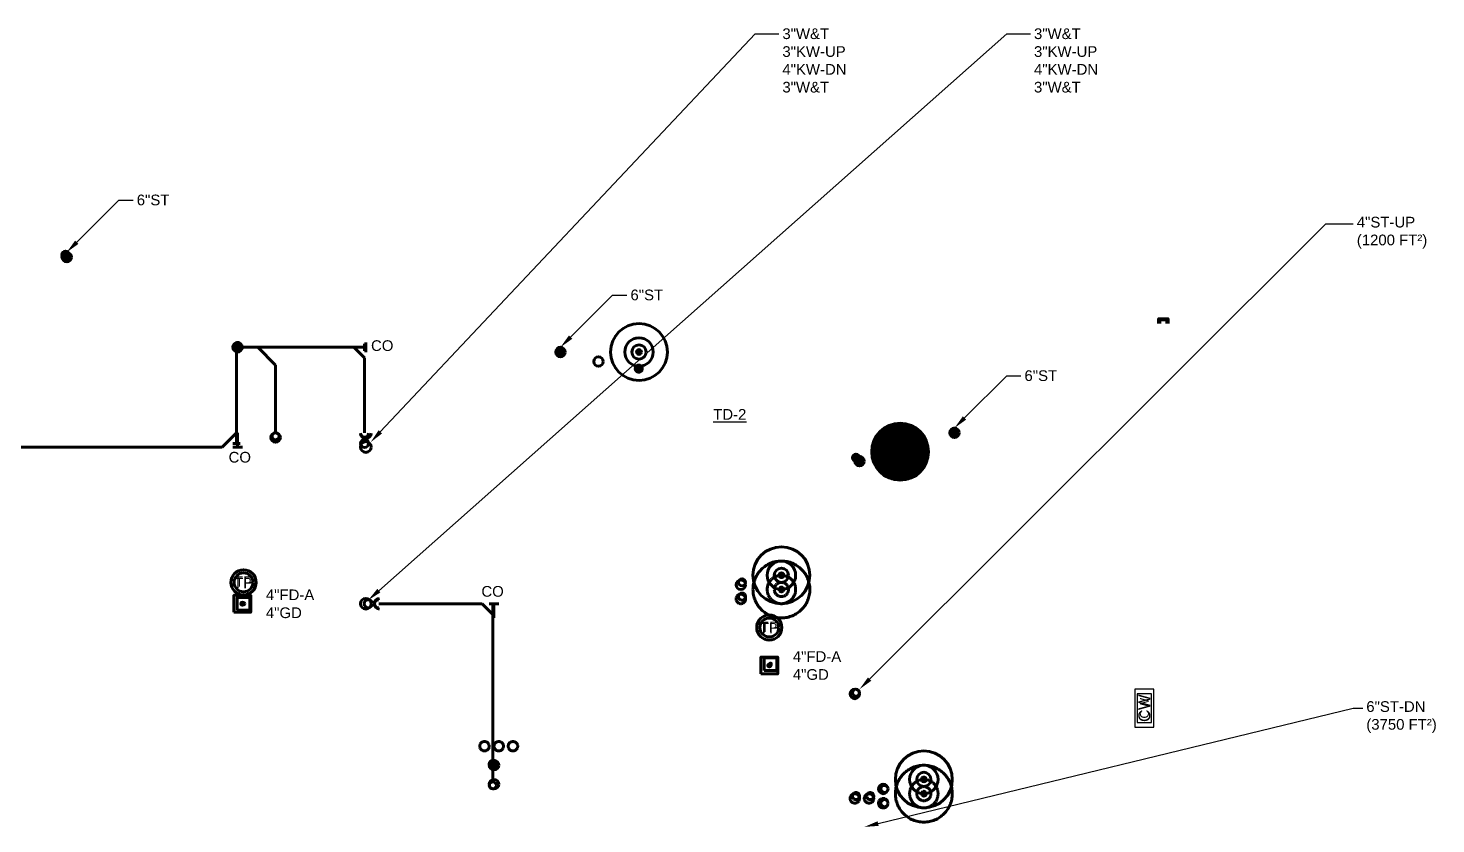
# Model space of a CAD drawing. Extents: x -3637 to 1666, y -2593 to 1817.
# Drawn here: x -969 to 218, y -1846 to -1176 of the extents above; entities that cross this region are included whole.
import ezdxf
from ezdxf.enums import TextEntityAlignment as Align

# ---------------------------------------------------------------- set-up
doc = ezdxf.new("R2010")
doc.units = 0
doc.header["$LTSCALE"] = 36
doc.header["$MEASUREMENT"] = 0
doc.linetypes.add('VENT', pattern=[0.3, 0.2, -0.1])
doc.layers.add('G-ANNO-TEXT', color=70, linetype='Continuous')
for name, color, linetype, lineweight in [('P-CW-N', 4, 'Continuous', 60), ('P-CW-N @ 128', 4, 'Continuous', 60), ('P-CW-N @ 96', 4, 'Continuous', 60), ('P-KW-N', 1, 'Continuous', 60), ('P-KW-N @ 128', 1, 'Continuous', 60), ('P-KW-N @ 96', 1, 'Continuous', 60), ('P-SAN-N', 6, 'Continuous', 60), ('P-SAN-N @ 1 (1)', 6, 'Continuous', 60), ('P-SAN-N @ 1 (2)', 6, 'Continuous', 60), ('P-SAN-N @ 12', 6, 'Continuous', 60), ('P-SAN-N @ 128', 6, 'Continuous', 60), ('P-SAN-N @ 16', 6, 'Continuous', 60), ('P-SAN-N @ 192', 6, 'Continuous', 60), ('P-SAN-N @ 2', 6, 'Continuous', 60), ('P-SAN-N @ 24', 6, 'Continuous', 60), ('P-SAN-N @ 384', 6, 'Continuous', 60), ('P-SAN-N @ 4', 6, 'Continuous', 60), ('P-SAN-N @ 48', 6, 'Continuous', 60), ('P-SAN-N @ 64', 6, 'Continuous', 60), ('P-SAN-N @ 768', 6, 'Continuous', 60), ('P-SAN-N @ 8', 6, 'Continuous', 60), ('P-SAN-N @ 96', 6, 'Continuous', 60), ('P-SANV-N', 5, 'VENT', 60), ('P-SANV-N @ 1 (1)', 5, 'VENT', 60), ('P-SANV-N @ 1 (2)', 5, 'VENT', 60), ('P-SANV-N @ 12', 5, 'VENT', 60), ('P-SANV-N @ 128', 5, 'VENT', 60), ('P-SANV-N @ 16', 5, 'VENT', 60), ('P-SANV-N @ 192', 5, 'VENT', 60), ('P-SANV-N @ 2', 5, 'VENT', 60), ('P-SANV-N @ 24', 5, 'VENT', 60), ('P-SANV-N @ 384', 5, 'VENT', 60), ('P-SANV-N @ 4', 5, 'VENT', 60), ('P-SANV-N @ 48', 5, 'VENT', 60), ('P-SANV-N @ 64', 5, 'VENT', 60), ('P-SANV-N @ 768', 5, 'VENT', 60), ('P-SANV-N @ 8', 5, 'VENT', 60), ('P-SANV-N @ 96', 5, 'VENT', 60), ('P-STRM-G-N', 130, 'Continuous', 60), ('P-STRM-G-N @ 1 (1)', 130, 'Continuous', 60), ('P-STRM-G-N @ 1 (2)', 130, 'Continuous', 60), ('P-STRM-G-N @ 12', 130, 'Continuous', 60), ('P-STRM-G-N @ 128', 130, 'Continuous', 60), ('P-STRM-G-N @ 16', 130, 'Continuous', 60), ('P-STRM-G-N @ 192', 130, 'Continuous', 60), ('P-STRM-G-N @ 2', 130, 'Continuous', 60), ('P-STRM-G-N @ 24', 130, 'Continuous', 60), ('P-STRM-G-N @ 384', 130, 'Continuous', 60), ('P-STRM-G-N @ 4', 130, 'Continuous', 60), ('P-STRM-G-N @ 48', 130, 'Continuous', 60), ('P-STRM-G-N @ 64', 130, 'Continuous', 60), ('P-STRM-G-N @ 768', 130, 'Continuous', 60), ('P-STRM-G-N @ 8', 130, 'Continuous', 60), ('P-STRM-G-N @ 96', 130, 'Continuous', 60), ('P-STRM-N', 2, 'Continuous', 60), ('P-STRM-N @ 128', 2, 'Continuous', 60), ('P-STRM-N @ 96', 2, 'Continuous', 60)]:
    doc.layers.add(name, color=color, linetype=linetype, lineweight=lineweight)
doc.styles.add('Arial', font='arial.ttf')

# ---------------------------------------------------------------- blocks, each defined once
blk = doc.blocks.new('*U17')
at = {"linetype": 'Continuous'}
blk.add_lwpolyline([(-0.0556, -0.0556), (0.0556, -0.0556), (0.0556, 0.0556), (-0.0556, 0.0556)], close=True, dxfattribs=at)
at = {"color": 7, "linetype": 'Continuous'}
blk.add_circle((0, 0), 0.01, dxfattribs=at)
blk = doc.blocks.new('*U678')
at = {"layer": 'P-SAN-N @ 128', "xscale": 128, "yscale": 128, "zscale": 128}
blk.add_blockref('*U17', (-344, -1712.3), dxfattribs=at)
at = {"layer": 'P-SAN-N @ 96', "xscale": 96, "yscale": 96, "zscale": 96}
blk.add_blockref('*U17', (-343, -1711.3), dxfattribs=at)
blk = doc.blocks.new('*U685')
at = {"layer": 'P-SAN-N @ 128', "xscale": 128, "yscale": 128, "zscale": 128}
blk.add_blockref('*U17', (-788, -1660.3), dxfattribs=at)
at = {"layer": 'P-SAN-N @ 96', "xscale": 96, "yscale": 96, "zscale": 96}
blk.add_blockref('*U17', (-787, -1660.3), dxfattribs=at)
blk = doc.blocks.new('*U20')
at = {"linetype": 'Continuous'}
blk.add_circle((0, 0), 0.0352, dxfattribs=at)
blk.add_arc((0.0905, 0), 0.0352, 90, 270, dxfattribs=at)
blk = doc.blocks.new('*U692')
at = {"layer": 'P-KW-N @ 128', "xscale": 128, "yscale": 128, "zscale": 128}
blk.add_blockref('*U20', (-684, -1660.3), dxfattribs=at)
at = {"layer": 'P-KW-N @ 96', "xscale": 96, "yscale": 96, "zscale": 96}
blk.add_blockref('*U20', (-682, -1660.3), dxfattribs=at)
blk = doc.blocks.new('*U23')
at = {"linetype": 'Continuous'}
blk.add_circle((0, 0), 0.0352, dxfattribs=at)
blk.add_arc((0, 0.0905), 0.0352, 180, 360, dxfattribs=at)
blk = doc.blocks.new('*U693')
at = {"layer": 'P-KW-N @ 128', "xscale": 128, "yscale": 128, "zscale": 128}
blk.add_blockref('*U23', (-684, -1528.3), dxfattribs=at)
at = {"layer": 'P-KW-N @ 96', "xscale": 96, "yscale": 96, "zscale": 96}
blk.add_blockref('*U23', (-685, -1525.3), dxfattribs=at)
blk = doc.blocks.new('*U21')
blk.add_circle((0, 0), 0.0312)
blk = doc.blocks.new('*U698')
at = {"layer": 'P-KW-N @ 128', "xscale": 128, "yscale": 128, "zscale": 128}
blk.add_blockref('*U21', (-576, -1812.3), dxfattribs=at)
at = {"layer": 'P-KW-N @ 96', "xscale": 96, "yscale": 96, "zscale": 96}
blk.add_blockref('*U21', (-577, -1813.3), dxfattribs=at)
blk = doc.blocks.new('*U699')
at = {"layer": 'P-KW-N @ 128', "xscale": 128, "yscale": 128, "zscale": 128}
blk.add_blockref('*U21', (-760, -1520.3), dxfattribs=at)
at = {"layer": 'P-KW-N @ 96', "xscale": 96, "yscale": 96, "zscale": 96}
blk.add_blockref('*U21', (-760, -1519.3), dxfattribs=at)
blk = doc.blocks.new('*U24')
h = blk.add_hatch()
h.set_pattern_fill('ANSI31', color=256, scale=0.025, angle=135)
edge = h.paths.add_edge_path()
edge.add_arc((0, 0), 0.0313, 0, 360)
blk.add_circle((0, 0), 0.0312)
blk = doc.blocks.new('*U702')
at = {"layer": 'P-KW-N @ 128', "xscale": 128, "yscale": 128, "zscale": 128}
blk.add_blockref('*U24', (-576, -1796.3), dxfattribs=at)
at = {"layer": 'P-KW-N @ 96', "xscale": 96, "yscale": 96, "zscale": 96}
blk.add_blockref('*U24', (-577, -1795.3), dxfattribs=at)
blk = doc.blocks.new('*U703')
at = {"layer": 'P-KW-N @ 128', "xscale": 128, "yscale": 128, "zscale": 128}
blk.add_blockref('*U24', (-792, -1444.3), dxfattribs=at)
at = {"layer": 'P-KW-N @ 96', "xscale": 96, "yscale": 96, "zscale": 96}
blk.add_blockref('*U24', (-793, -1444.3), dxfattribs=at)
blk = doc.blocks.new('*U7')
blk.add_circle((0, 0), 0.0312)
blk = doc.blocks.new('*U706')
at = {"layer": 'P-STRM-N @ 128', "xscale": 128, "yscale": 128, "zscale": 128}
blk.add_blockref('*U7', (-272, -1736.3), dxfattribs=at)
at = {"layer": 'P-STRM-N @ 96', "xscale": 96, "yscale": 96, "zscale": 96}
blk.add_blockref('*U7', (-271, -1735.3), dxfattribs=at)
blk = doc.blocks.new('*U26')
at = {"linetype": 'Continuous'}
blk.add_circle((0, 0), 0.0829, dxfattribs=at)
at = {"layer": 'G-ANNO-TEXT', "linetype": 'Continuous', "style": 'Arial'}
blk.add_text('TP', height=0.07812, dxfattribs=at).set_placement((0, 0), align=Align.MIDDLE)
blk = doc.blocks.new('*U739')
at = {"layer": 'P-SAN-N @ 128', "xscale": 128, "yscale": 128, "zscale": 128}
blk.add_blockref('*U26', (-344, -1680.3), dxfattribs=at)
at = {"layer": 'P-SAN-N @ 96', "xscale": 96, "yscale": 96, "zscale": 96}
blk.add_blockref('*U26', (-344, -1680.3), dxfattribs=at)
blk = doc.blocks.new('*U740')
at = {"layer": 'P-SAN-N @ 128', "xscale": 128, "yscale": 128, "zscale": 128}
blk.add_blockref('*U26', (-787, -1642.3), dxfattribs=at)
at = {"layer": 'P-SAN-N @ 96', "xscale": 96, "yscale": 96, "zscale": 96}
blk.add_blockref('*U26', (-787, -1642.3), dxfattribs=at)
blk = doc.blocks.new('*U25')
h = blk.add_hatch()
h.set_pattern_fill('ANSI31', color=256, scale=0.025, angle=135)
edge = h.paths.add_edge_path()
edge.add_arc((0, 0), 0.0313, 0, 360)
blk.add_circle((0, 0), 0.0312)
blk = doc.blocks.new('*U742')
at = {"layer": 'P-STRM-N @ 128', "xscale": 128, "yscale": 128, "zscale": 128}
blk.add_blockref('*U25', (-188, -1516.3), dxfattribs=at)
at = {"layer": 'P-STRM-N @ 96', "xscale": 96, "yscale": 96, "zscale": 96}
blk.add_blockref('*U25', (-187, -1516.3), dxfattribs=at)
blk = doc.blocks.new('*U743')
at = {"layer": 'P-STRM-N @ 128', "xscale": 128, "yscale": 128, "zscale": 128}
blk.add_blockref('*U25', (-520, -1448.3), dxfattribs=at)
at = {"layer": 'P-STRM-N @ 96', "xscale": 96, "yscale": 96, "zscale": 96}
blk.add_blockref('*U25', (-454, -1462.3), dxfattribs=at)
blk = doc.blocks.new('*U744')
at = {"layer": 'P-STRM-N @ 128', "xscale": 128, "yscale": 128, "zscale": 128}
blk.add_blockref('*U25', (-936, -1368.3), dxfattribs=at)
at = {"layer": 'P-STRM-N @ 96', "xscale": 96, "yscale": 96, "zscale": 96}
blk.add_blockref('*U25', (-937, -1366.3), dxfattribs=at)
blk = doc.blocks.new('*U27')
for p, q in [((-0.09375, -0.03125), (-0.09375, 0.03125)), ((-0.09375, 0), (0, 0))]:
    blk.add_line(p, q)
blk = doc.blocks.new('*U754')
at = {"layer": 'P-KW-N @ 128', "xscale": 128, "yscale": 128, "zscale": 128, "rotation": 270}
blk.add_blockref('*U27', (-576, -1672.3), dxfattribs=at)
at = {"layer": 'P-KW-N @ 96', "xscale": 96, "yscale": 96, "zscale": 96, "rotation": 270}
blk.add_blockref('*U27', (-577, -1669.3), dxfattribs=at)
blk = doc.blocks.new('*U755')
at = {"layer": 'P-KW-N @ 128', "xscale": 128, "yscale": 128, "zscale": 128, "rotation": 180}
blk.add_blockref('*U27', (-696, -1444.3), dxfattribs=at)
at = {"layer": 'P-KW-N @ 96', "xscale": 96, "yscale": 96, "zscale": 96, "rotation": 180}
blk.add_blockref('*U27', (-694, -1444.3), dxfattribs=at)
blk = doc.blocks.new('*U756')
at = {"layer": 'P-KW-N @ 128', "xscale": 128, "yscale": 128, "zscale": 128, "rotation": 89.99999999999999}
blk.add_blockref('*U27', (-792, -1516.3), dxfattribs=at)
at = {"layer": 'P-KW-N @ 96', "xscale": 96, "yscale": 96, "zscale": 96, "rotation": 89.99999999999999}
blk.add_blockref('*U27', (-793, -1516.3), dxfattribs=at)
blk = doc.blocks.new('*U32')
blk.add_lwpolyline([(0, -0.03125), (-0.03125, -0.03125), (-0.03125, 0.03125), (0, 0.03125)])
blk = doc.blocks.new('*U764')
at = {"layer": 'P-CW-N @ 128', "xscale": 128, "yscale": 128, "zscale": 128, "rotation": 270}
blk.add_blockref('*U32', (-12, -1424.3), dxfattribs=at)
at = {"layer": 'P-CW-N @ 96', "xscale": 96, "yscale": 96, "zscale": 96, "rotation": 270}
blk.add_blockref('*U32', (-12, -1424.3), dxfattribs=at)
blk = doc.blocks.new('*U35')
at = {"layer": 'DEFPOINTS'}
blk.add_lwpolyline([(-0.125, -0.0625), (0.125, -0.0625), (0.125, 0.0625), (-0.125, 0.0625)], close=True, dxfattribs=at)
at = {"style": 'Arial'}
blk.add_text('CW', height=0.07812, dxfattribs=at).set_placement((0, 0), align=Align.MIDDLE)
blk = doc.blocks.new('*U768')
at = {"layer": 'P-CW-N @ 128', "xscale": 128, "yscale": 128, "zscale": 128, "rotation": 89.99999999999999}
blk.add_blockref('*U35', (-28, -1748.3), dxfattribs=at)
at = {"layer": 'P-CW-N @ 96', "xscale": 96, "yscale": 96, "zscale": 96, "rotation": 89.99999999999999}
blk.add_blockref('*U35', (-28, -1748.3), dxfattribs=at)
blk = doc.blocks.new('*U822')
at = {"layer": 'P-SAN-N @ 1 (1)'}
blk.add_blockref('*U7', (-213.8, -1808.3), dxfattribs=at)
at = {"layer": 'P-SAN-N @ 1 (2)'}
blk.add_blockref('*U7', (-213.8, -1808.3), dxfattribs=at)
at = {"layer": 'P-SAN-N @ 12', "xscale": 12, "yscale": 12, "zscale": 12}
blk.add_blockref('*U7', (-213.8, -1808.3), dxfattribs=at)
at = {"layer": 'P-SAN-N @ 128', "xscale": 128, "yscale": 128, "zscale": 128}
blk.add_blockref('*U7', (-248, -1816.3), dxfattribs=at)
at = {"layer": 'P-SAN-N @ 16', "xscale": 16, "yscale": 16, "zscale": 16}
blk.add_blockref('*U7', (-213.8, -1808.3), dxfattribs=at)
at = {"layer": 'P-SAN-N @ 192', "xscale": 192, "yscale": 192, "zscale": 192}
blk.add_blockref('*U7', (-213.8, -1808.3), dxfattribs=at)
at = {"layer": 'P-SAN-N @ 2', "xscale": 2, "yscale": 2, "zscale": 2}
blk.add_blockref('*U7', (-213.8, -1808.3), dxfattribs=at)
at = {"layer": 'P-SAN-N @ 24', "xscale": 24, "yscale": 24, "zscale": 24}
blk.add_blockref('*U7', (-213.8, -1808.3), dxfattribs=at)
at = {"layer": 'P-SAN-N @ 384', "xscale": 384, "yscale": 384, "zscale": 384}
blk.add_blockref('*U7', (-213.8, -1808.3), dxfattribs=at)
at = {"layer": 'P-SAN-N @ 4', "xscale": 4, "yscale": 4, "zscale": 4}
blk.add_blockref('*U7', (-213.8, -1808.3), dxfattribs=at)
at = {"layer": 'P-SAN-N @ 48', "xscale": 48, "yscale": 48, "zscale": 48}
blk.add_blockref('*U7', (-213.8, -1808.3), dxfattribs=at)
at = {"layer": 'P-SAN-N @ 64', "xscale": 64, "yscale": 64, "zscale": 64}
blk.add_blockref('*U7', (-213.8, -1808.3), dxfattribs=at)
at = {"layer": 'P-SAN-N @ 768', "xscale": 768, "yscale": 768, "zscale": 768}
blk.add_blockref('*U7', (-213.8, -1808.3), dxfattribs=at)
at = {"layer": 'P-SAN-N @ 8', "xscale": 8, "yscale": 8, "zscale": 8}
blk.add_blockref('*U7', (-213.8, -1808.3), dxfattribs=at)
at = {"layer": 'P-SAN-N @ 96', "xscale": 96, "yscale": 96, "zscale": 96}
blk.add_blockref('*U7', (-247, -1816.3), dxfattribs=at)
blk = doc.blocks.new('*U823')
at = {"layer": 'P-SANV-N @ 1 (1)'}
blk.add_blockref('*U7', (-213.8, -1820.3), dxfattribs=at)
at = {"layer": 'P-SANV-N @ 1 (2)'}
blk.add_blockref('*U7', (-213.8, -1820.3), dxfattribs=at)
at = {"layer": 'P-SANV-N @ 12', "xscale": 12, "yscale": 12, "zscale": 12}
blk.add_blockref('*U7', (-213.8, -1820.3), dxfattribs=at)
at = {"layer": 'P-SANV-N @ 128', "xscale": 128, "yscale": 128, "zscale": 128}
blk.add_blockref('*U7', (-248, -1828.3), dxfattribs=at)
at = {"layer": 'P-SANV-N @ 16', "xscale": 16, "yscale": 16, "zscale": 16}
blk.add_blockref('*U7', (-213.8, -1820.3), dxfattribs=at)
at = {"layer": 'P-SANV-N @ 192', "xscale": 192, "yscale": 192, "zscale": 192}
blk.add_blockref('*U7', (-213.8, -1820.3), dxfattribs=at)
at = {"layer": 'P-SANV-N @ 2', "xscale": 2, "yscale": 2, "zscale": 2}
blk.add_blockref('*U7', (-213.8, -1820.3), dxfattribs=at)
at = {"layer": 'P-SANV-N @ 24', "xscale": 24, "yscale": 24, "zscale": 24}
blk.add_blockref('*U7', (-213.8, -1820.3), dxfattribs=at)
at = {"layer": 'P-SANV-N @ 384', "xscale": 384, "yscale": 384, "zscale": 384}
blk.add_blockref('*U7', (-213.8, -1820.3), dxfattribs=at)
at = {"layer": 'P-SANV-N @ 4', "xscale": 4, "yscale": 4, "zscale": 4}
blk.add_blockref('*U7', (-213.8, -1820.3), dxfattribs=at)
at = {"layer": 'P-SANV-N @ 48', "xscale": 48, "yscale": 48, "zscale": 48}
blk.add_blockref('*U7', (-213.8, -1820.3), dxfattribs=at)
at = {"layer": 'P-SANV-N @ 64', "xscale": 64, "yscale": 64, "zscale": 64}
blk.add_blockref('*U7', (-213.8, -1820.3), dxfattribs=at)
at = {"layer": 'P-SANV-N @ 768', "xscale": 768, "yscale": 768, "zscale": 768}
blk.add_blockref('*U7', (-213.8, -1820.3), dxfattribs=at)
at = {"layer": 'P-SANV-N @ 8', "xscale": 8, "yscale": 8, "zscale": 8}
blk.add_blockref('*U7', (-213.8, -1820.3), dxfattribs=at)
at = {"layer": 'P-SANV-N @ 96', "xscale": 96, "yscale": 96, "zscale": 96}
blk.add_blockref('*U7', (-247, -1828.3), dxfattribs=at)
blk = doc.blocks.new('*U827')
at = {"layer": 'P-SAN-N @ 1 (1)'}
blk.add_blockref('*U7', (-333.8, -1636.3), dxfattribs=at)
at = {"layer": 'P-SAN-N @ 1 (2)'}
blk.add_blockref('*U7', (-333.8, -1636.3), dxfattribs=at)
at = {"layer": 'P-SAN-N @ 12', "xscale": 12, "yscale": 12, "zscale": 12}
blk.add_blockref('*U7', (-333.8, -1636.3), dxfattribs=at)
at = {"layer": 'P-SAN-N @ 128', "xscale": 128, "yscale": 128, "zscale": 128}
blk.add_blockref('*U7', (-368, -1644.3), dxfattribs=at)
at = {"layer": 'P-SAN-N @ 16', "xscale": 16, "yscale": 16, "zscale": 16}
blk.add_blockref('*U7', (-333.8, -1636.3), dxfattribs=at)
at = {"layer": 'P-SAN-N @ 192', "xscale": 192, "yscale": 192, "zscale": 192}
blk.add_blockref('*U7', (-333.8, -1636.3), dxfattribs=at)
at = {"layer": 'P-SAN-N @ 2', "xscale": 2, "yscale": 2, "zscale": 2}
blk.add_blockref('*U7', (-333.8, -1636.3), dxfattribs=at)
at = {"layer": 'P-SAN-N @ 24', "xscale": 24, "yscale": 24, "zscale": 24}
blk.add_blockref('*U7', (-333.8, -1636.3), dxfattribs=at)
at = {"layer": 'P-SAN-N @ 384', "xscale": 384, "yscale": 384, "zscale": 384}
blk.add_blockref('*U7', (-333.8, -1636.3), dxfattribs=at)
at = {"layer": 'P-SAN-N @ 4', "xscale": 4, "yscale": 4, "zscale": 4}
blk.add_blockref('*U7', (-333.8, -1636.3), dxfattribs=at)
at = {"layer": 'P-SAN-N @ 48', "xscale": 48, "yscale": 48, "zscale": 48}
blk.add_blockref('*U7', (-333.8, -1636.3), dxfattribs=at)
at = {"layer": 'P-SAN-N @ 64', "xscale": 64, "yscale": 64, "zscale": 64}
blk.add_blockref('*U7', (-333.8, -1636.3), dxfattribs=at)
at = {"layer": 'P-SAN-N @ 768', "xscale": 768, "yscale": 768, "zscale": 768}
blk.add_blockref('*U7', (-333.8, -1636.3), dxfattribs=at)
at = {"layer": 'P-SAN-N @ 8', "xscale": 8, "yscale": 8, "zscale": 8}
blk.add_blockref('*U7', (-333.8, -1636.3), dxfattribs=at)
at = {"layer": 'P-SAN-N @ 96', "xscale": 96, "yscale": 96, "zscale": 96}
blk.add_blockref('*U7', (-367, -1642.3), dxfattribs=at)
blk = doc.blocks.new('*U828')
at = {"layer": 'P-SANV-N @ 1 (1)'}
blk.add_blockref('*U7', (-333.8, -1648.3), dxfattribs=at)
at = {"layer": 'P-SANV-N @ 1 (2)'}
blk.add_blockref('*U7', (-333.8, -1648.3), dxfattribs=at)
at = {"layer": 'P-SANV-N @ 12', "xscale": 12, "yscale": 12, "zscale": 12}
blk.add_blockref('*U7', (-333.8, -1648.3), dxfattribs=at)
at = {"layer": 'P-SANV-N @ 128', "xscale": 128, "yscale": 128, "zscale": 128}
blk.add_blockref('*U7', (-368, -1656.3), dxfattribs=at)
at = {"layer": 'P-SANV-N @ 16', "xscale": 16, "yscale": 16, "zscale": 16}
blk.add_blockref('*U7', (-333.8, -1648.3), dxfattribs=at)
at = {"layer": 'P-SANV-N @ 192', "xscale": 192, "yscale": 192, "zscale": 192}
blk.add_blockref('*U7', (-333.8, -1648.3), dxfattribs=at)
at = {"layer": 'P-SANV-N @ 2', "xscale": 2, "yscale": 2, "zscale": 2}
blk.add_blockref('*U7', (-333.8, -1648.3), dxfattribs=at)
at = {"layer": 'P-SANV-N @ 24', "xscale": 24, "yscale": 24, "zscale": 24}
blk.add_blockref('*U7', (-333.8, -1648.3), dxfattribs=at)
at = {"layer": 'P-SANV-N @ 384', "xscale": 384, "yscale": 384, "zscale": 384}
blk.add_blockref('*U7', (-333.8, -1648.3), dxfattribs=at)
at = {"layer": 'P-SANV-N @ 4', "xscale": 4, "yscale": 4, "zscale": 4}
blk.add_blockref('*U7', (-333.8, -1648.3), dxfattribs=at)
at = {"layer": 'P-SANV-N @ 48', "xscale": 48, "yscale": 48, "zscale": 48}
blk.add_blockref('*U7', (-333.8, -1648.3), dxfattribs=at)
at = {"layer": 'P-SANV-N @ 64', "xscale": 64, "yscale": 64, "zscale": 64}
blk.add_blockref('*U7', (-333.8, -1648.3), dxfattribs=at)
at = {"layer": 'P-SANV-N @ 768', "xscale": 768, "yscale": 768, "zscale": 768}
blk.add_blockref('*U7', (-333.8, -1648.3), dxfattribs=at)
at = {"layer": 'P-SANV-N @ 8', "xscale": 8, "yscale": 8, "zscale": 8}
blk.add_blockref('*U7', (-333.8, -1648.3), dxfattribs=at)
at = {"layer": 'P-SANV-N @ 96', "xscale": 96, "yscale": 96, "zscale": 96}
blk.add_blockref('*U7', (-367, -1654.3), dxfattribs=at)
blk = doc.blocks.new('*U831')
at = {"layer": 'P-SAN-N @ 1 (1)'}
blk.add_blockref('*U25', (-233.8, -1532.3), dxfattribs=at)
at = {"layer": 'P-SAN-N @ 1 (2)'}
blk.add_blockref('*U25', (-233.8, -1532.3), dxfattribs=at)
at = {"layer": 'P-SAN-N @ 12', "xscale": 12, "yscale": 12, "zscale": 12}
blk.add_blockref('*U25', (-233.8, -1532.3), dxfattribs=at)
at = {"layer": 'P-SAN-N @ 128', "xscale": 128, "yscale": 128, "zscale": 128}
blk.add_blockref('*U25', (-268, -1540.3), dxfattribs=at)
at = {"layer": 'P-SAN-N @ 16', "xscale": 16, "yscale": 16, "zscale": 16}
blk.add_blockref('*U25', (-233.8, -1532.3), dxfattribs=at)
at = {"layer": 'P-SAN-N @ 192', "xscale": 192, "yscale": 192, "zscale": 192}
blk.add_blockref('*U25', (-233.8, -1532.3), dxfattribs=at)
at = {"layer": 'P-SAN-N @ 2', "xscale": 2, "yscale": 2, "zscale": 2}
blk.add_blockref('*U25', (-233.8, -1532.3), dxfattribs=at)
at = {"layer": 'P-SAN-N @ 24', "xscale": 24, "yscale": 24, "zscale": 24}
blk.add_blockref('*U25', (-233.8, -1532.3), dxfattribs=at)
at = {"layer": 'P-SAN-N @ 384', "xscale": 384, "yscale": 384, "zscale": 384}
blk.add_blockref('*U25', (-233.8, -1532.3), dxfattribs=at)
at = {"layer": 'P-SAN-N @ 4', "xscale": 4, "yscale": 4, "zscale": 4}
blk.add_blockref('*U25', (-233.8, -1532.3), dxfattribs=at)
at = {"layer": 'P-SAN-N @ 48', "xscale": 48, "yscale": 48, "zscale": 48}
blk.add_blockref('*U25', (-233.8, -1532.3), dxfattribs=at)
at = {"layer": 'P-SAN-N @ 64', "xscale": 64, "yscale": 64, "zscale": 64}
blk.add_blockref('*U25', (-233.8, -1532.3), dxfattribs=at)
at = {"layer": 'P-SAN-N @ 768', "xscale": 768, "yscale": 768, "zscale": 768}
blk.add_blockref('*U25', (-233.8, -1532.3), dxfattribs=at)
at = {"layer": 'P-SAN-N @ 8', "xscale": 8, "yscale": 8, "zscale": 8}
blk.add_blockref('*U25', (-233.8, -1532.3), dxfattribs=at)
at = {"layer": 'P-SAN-N @ 96', "xscale": 96, "yscale": 96, "zscale": 96}
blk.add_blockref('*U25', (-271, -1537.3), dxfattribs=at)
blk = doc.blocks.new('*U832')
at = {"layer": 'P-SANV-N @ 128', "xscale": -128, "yscale": 128, "zscale": 128}
blk.add_blockref('*U21', (-272, -1824.3), dxfattribs=at)
at = {"layer": 'P-SANV-N @ 96', "xscale": -96, "yscale": 96, "zscale": 96}
blk.add_blockref('*U21', (-271, -1822.3), dxfattribs=at)
blk = doc.blocks.new('*U833')
at = {"layer": 'P-SANV-N @ 128', "xscale": -128, "yscale": 128, "zscale": 128}
blk.add_blockref('*U21', (-260, -1824.3), dxfattribs=at)
at = {"layer": 'P-SANV-N @ 96', "xscale": -96, "yscale": 96, "zscale": 96}
blk.add_blockref('*U21', (-259, -1822.3), dxfattribs=at)
blk = doc.blocks.new('*U843')
at = {"layer": 'P-STRM-G-N @ 1 (1)'}
blk.add_blockref('*U7', (-453.8, -1448.3), dxfattribs=at)
at = {"layer": 'P-STRM-G-N @ 1 (2)'}
blk.add_blockref('*U7', (-453.8, -1448.3), dxfattribs=at)
at = {"layer": 'P-STRM-G-N @ 12', "xscale": 12, "yscale": 12, "zscale": 12}
blk.add_blockref('*U7', (-453.8, -1448.3), dxfattribs=at)
at = {"layer": 'P-STRM-G-N @ 128', "xscale": 128, "yscale": 128, "zscale": 128}
blk.add_blockref('*U7', (-488, -1456.3), dxfattribs=at)
at = {"layer": 'P-STRM-G-N @ 16', "xscale": 16, "yscale": 16, "zscale": 16}
blk.add_blockref('*U7', (-453.8, -1448.3), dxfattribs=at)
at = {"layer": 'P-STRM-G-N @ 192', "xscale": 192, "yscale": 192, "zscale": 192}
blk.add_blockref('*U7', (-453.8, -1448.3), dxfattribs=at)
at = {"layer": 'P-STRM-G-N @ 2', "xscale": 2, "yscale": 2, "zscale": 2}
blk.add_blockref('*U7', (-453.8, -1448.3), dxfattribs=at)
at = {"layer": 'P-STRM-G-N @ 24', "xscale": 24, "yscale": 24, "zscale": 24}
blk.add_blockref('*U7', (-453.8, -1448.3), dxfattribs=at)
at = {"layer": 'P-STRM-G-N @ 384', "xscale": 384, "yscale": 384, "zscale": 384}
blk.add_blockref('*U7', (-453.8, -1448.3), dxfattribs=at)
at = {"layer": 'P-STRM-G-N @ 4', "xscale": 4, "yscale": 4, "zscale": 4}
blk.add_blockref('*U7', (-453.8, -1448.3), dxfattribs=at)
at = {"layer": 'P-STRM-G-N @ 48', "xscale": 48, "yscale": 48, "zscale": 48}
blk.add_blockref('*U7', (-453.8, -1448.3), dxfattribs=at)
at = {"layer": 'P-STRM-G-N @ 64', "xscale": 64, "yscale": 64, "zscale": 64}
blk.add_blockref('*U7', (-453.8, -1448.3), dxfattribs=at)
at = {"layer": 'P-STRM-G-N @ 768', "xscale": 768, "yscale": 768, "zscale": 768}
blk.add_blockref('*U7', (-453.8, -1448.3), dxfattribs=at)
at = {"layer": 'P-STRM-G-N @ 8', "xscale": 8, "yscale": 8, "zscale": 8}
blk.add_blockref('*U7', (-453.8, -1448.3), dxfattribs=at)
at = {"layer": 'P-STRM-G-N @ 96', "xscale": 96, "yscale": 96, "zscale": 96}
blk.add_blockref('*U7', (-454, -1462.3), dxfattribs=at)

msp = doc.modelspace()

# ---------------------------------------------------------------- linework, layer by layer
at = {"layer": 'G-ANNO-TEXT'}
for points in [[(-673, -1649.3), (-144, -1180.3), (-124, -1180.3)], [(-671.8, -1515.5), (-356, -1180.3), (-336, -1180.3)], [(-927.5, -1355.8), (-892, -1320.3), (-880, -1320.3)], [(-259.5, -1723.8), (125, -1340.3), (148, -1340.3)], [(-511.5, -1435.8), (-476, -1400.3), (-464, -1400.3)], [(-179.5, -1503.8), (-144, -1468.3), (-132, -1468.3)], [(-252.3, -1845.4), (148, -1748.3), (156, -1748.3)]]:
    msp.add_lwpolyline(points, dxfattribs=at)
for points in [[(-926.1, -1357.2), (-936, -1364.3), (-928.9, -1354.4)], [(-510.1, -1437.2), (-520, -1444.3), (-512.9, -1434.4)], [(-178.1, -1505.2), (-188, -1512.3), (-180.9, -1502.4)], [(-670.3, -1516.9), (-680, -1524.3), (-673.2, -1514.2)], [(-671.7, -1650.8), (-682, -1657.3), (-674.3, -1647.8)], [(-258.1, -1725.2), (-268, -1732.3), (-260.9, -1722.4)], [(-251.9, -1847.4), (-264, -1848.3), (-252.8, -1843.5)]]:
    msp.add_solid(points, dxfattribs=at)
at = {"layer": 'P-KW-N'}
for p, q in [((-790, -1444.3), (-694, -1444.3)), ((-760, -1459.3), (-775, -1444.3)), ((-694, -1444.3), (-685, -1453.3)), ((-793, -1516.3), (-793, -1447.3)), ((-685, -1453.3), (-685, -1516.3)), ((-760, -1516.3), (-760, -1459.3)), ((-805, -1528.3), (-793, -1516.3)), ((-991, -1528.3), (-805, -1528.3)), ((-673, -1660.3), (-586, -1660.3)), ((-586, -1660.3), (-577, -1669.3)), ((-577, -1669.3), (-577, -1792.3)), ((-577, -1810.3), (-577, -1798.3))]:
    msp.add_line(p, q, dxfattribs=at)

# ---------------------------------------------------------------- block references
at = {"layer": 'P-CW-N'}
for name in ['*U764', '*U768']:
    msp.add_blockref(name, (0, 0), dxfattribs=at)
at = {"layer": 'P-KW-N'}
for name in ['*U703', '*U755', '*U756', '*U699', '*U693', '*U692', '*U754', '*U702', '*U698']:
    msp.add_blockref(name, (0, 0), dxfattribs=at)
at = {"layer": 'P-SAN-N'}
for name in ['*U831', '*U827', '*U740', '*U685', '*U739', '*U678', '*U822']:
    msp.add_blockref(name, (0, 0), dxfattribs=at)
at = {"layer": 'P-SANV-N'}
for name in ['*U828', '*U823', '*U832', '*U833']:
    msp.add_blockref(name, (0, 0), dxfattribs=at)
at = {"layer": 'P-SANV-N @ 128', "xscale": 128, "yscale": 128, "zscale": 128}
for p in [(-584, -1780.3), (-572, -1780.3), (-560, -1780.3)]:
    msp.add_blockref('*U21', p, dxfattribs=at)
at = {"layer": 'P-STRM-G-N'}
msp.add_blockref('*U843', (0, 0), dxfattribs=at)
at = {"layer": 'P-STRM-N'}
for name in ['*U744', '*U743', '*U742', '*U706']:
    msp.add_blockref(name, (0, 0), dxfattribs=at)

# ---------------------------------------------------------------- texts
at = {"layer": 'G-ANNO-TEXT', "style": 'Arial'}
for s, p in [('CO', (-679.6, -1447.4)), ('%%UTD-2', (-391.3, -1505.3)), ('CO', (-799.6, -1541.4)), ('4"FD-A', (-768.2, -1657.3)), ('CO', (-586.6, -1654.4)), ('4"GD', (-768.2, -1672.4)), ('4"FD-A', (-324.2, -1709.3)), ('4"GD', (-324.2, -1724.4))]:
    msp.add_text(s, height=9, dxfattribs=at).set_placement(p)
at = {"layer": 'G-ANNO-TEXT', "char_height": 9, "attachment_point": 1, "style": 'Arial'}
for s, insert in [('3"W&T\\P3"KW-UP\\P4"KW-DN\\P3"W&T', (-333, -1175.7)), ('3"W&T\\P3"KW-UP\\P4"KW-DN\\P3"W&T', (-121, -1175.7)), ('6"ST', (-877, -1315.7)), ('4"ST-UP\\P(1200 FT²)', (151, -1334.4)), ('6"ST', (-461, -1395.7)), ('6"ST', (-129, -1463.7)), ('6"ST-DN\\P(3750 FT²)', (159, -1742.4))]:
    msp.add_mtext(s, dxfattribs=dict(at, insert=insert))

doc.saveas('drawing.dxf')
